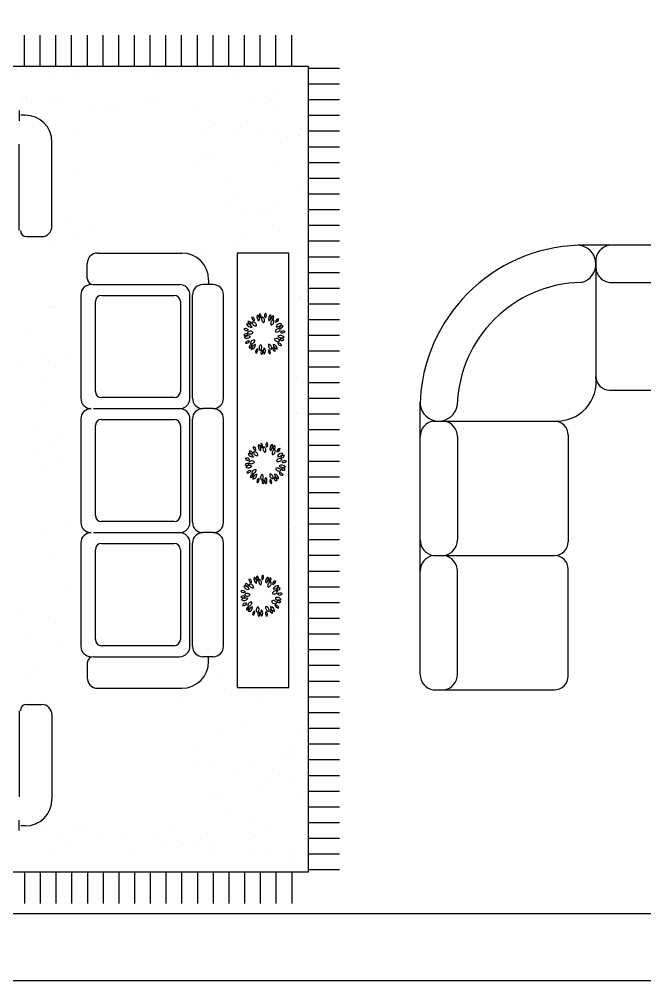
# Model space of a CAD drawing. Header units: inches. Extents: x 10.2 to 52.7, y 13.8 to 38.6.
# Drawn here: x 38.93 to 41.955, y 13.807 to 18.456 of the extents above; entities that cross this region are included whole.
import ezdxf

# ---------------------------------------------------------------- set-up
doc = ezdxf.new("R2010")
doc.units = ezdxf.units.IN
doc.header["$MEASUREMENT"] = 0
for name, color, linetype in [('02', 2, 'Continuous'), ('4', 4, 'Continuous'), ('kadrbm', 4, 'Continuous')]:
    doc.layers.add(name, color=color, linetype=linetype)

# ---------------------------------------------------------------- blocks, each defined once
blk = doc.blocks.new('kadrbm')
at = {"layer": 'kadrbm', "color": 4}
blk.add_lwpolyline([(0, 0), (0, 24.7972), (21, 24.7972), (21, 0), (0, 0)], close=True, dxfattribs=at)
blk.add_lwpolyline([(20.6631, 0.3257), (20.6631, 24.4603), (0.3369, 24.4603), (0.3369, 0.3257), (20.6631, 0.3257)], dxfattribs=at)

msp = doc.modelspace()

# ---------------------------------------------------------------- linework, layer by layer
at = {"layer": '02'}
for p, q in [((38.9302, 18.0142), (38.9302, 17.9642)), ((38.9586, 17.9925), (38.9386, 17.9925)), ((39.0886, 17.4553), (39.0886, 17.8625)), ((38.9302, 17.4353), (38.9302, 17.8521)), ((38.9663, 17.4053), (39.0386, 17.4053)), ((43.7548, 17.3631), (41.633, 17.3631)), ((39.309, 17.3256), (39.7162, 17.3256)), ((41.7189, 17.2996), (41.7189, 16.7294)), ((39.259, 17.2033), (39.259, 17.2756)), ((39.289, 17.1733), (39.7058, 17.1733)), ((39.8679, 17.1733), (39.8179, 17.1733)), ((39.8462, 17.1956), (39.8462, 17.1756)), ((41.794, 17.1831), (42.2939, 17.1831)), ((39.2282, 17.1233), (39.2282, 16.6235)), ((39.3287, 17.1208), (39.6798, 17.1208)), ((39.7558, 16.6235), (39.7558, 17.1233)), ((39.7679, 16.6233), (39.7679, 17.1233)), ((39.9179, 16.6233), (39.9179, 17.1233)), ((39.2987, 16.6565), (39.2987, 17.0908)), ((39.7098, 17.0908), (39.7098, 16.6565)), ((41.7853, 16.6631), (42.3026, 16.6631)), ((39.6798, 16.6265), (39.3287, 16.6265)), ((40.8689, 15.2881), (40.8689, 16.6042)), ((39.289, 16.5735), (39.7058, 16.5735)), ((39.8679, 16.5735), (39.8179, 16.5735)), ((39.2282, 16.5235), (39.2282, 16.0238)), ((39.3287, 16.5211), (39.6798, 16.5211)), ((39.7558, 16.0238), (39.7558, 16.5235)), ((39.7679, 16.0235), (39.7679, 16.5235)), ((39.9179, 16.0235), (39.9179, 16.5235)), ((40.9324, 16.5131), (41.5181, 16.5131)), ((39.2987, 16.0568), (39.2987, 16.4911)), ((39.7098, 16.4911), (39.7098, 16.0568)), ((41.0489, 16.4381), (41.0489, 15.9381)), ((41.5845, 16.4467), (41.5845, 15.9295)), ((39.6798, 16.0268), (39.3287, 16.0268)), ((39.289, 15.9735), (39.7058, 15.9735)), ((39.8679, 15.9735), (39.8179, 15.9735)), ((39.2282, 15.9235), (39.2282, 15.4238)), ((39.3287, 15.9211), (39.6798, 15.9211)), ((39.7558, 15.4238), (39.7558, 15.9235)), ((39.7679, 15.4235), (39.7679, 15.9235)), ((39.9179, 15.4235), (39.9179, 15.9235)), ((39.2987, 15.4568), (39.2987, 15.8911)), ((39.7098, 15.8911), (39.7098, 15.4568)), ((40.9324, 15.8631), (41.5181, 15.8631)), ((41.0489, 15.2881), (41.0489, 15.7881)), ((41.5845, 15.2795), (41.5845, 15.7967)), ((39.6798, 15.4268), (39.3287, 15.4268)), ((39.259, 15.3436), (39.259, 15.2713)), ((39.289, 15.3738), (39.7058, 15.3738)), ((39.8679, 15.3736), (39.8179, 15.3736)), ((39.8462, 15.3513), (39.8462, 15.3713)), ((39.309, 15.2213), (39.7162, 15.2213)), ((40.9324, 15.2131), (41.5181, 15.2131)), ((38.9302, 15.1126), (38.9302, 14.6958)), ((38.9663, 15.1426), (39.0386, 15.1426)), ((39.0886, 15.0926), (39.0886, 14.6854)), ((38.9302, 14.5337), (38.9302, 14.5837)), ((38.9586, 14.5554), (38.9386, 14.5554))]:
    msp.add_line(p, q, dxfattribs=at)
msp.add_lwpolyline([(39.9845, 17.3257), (39.9845, 15.2242), (40.2345, 15.2242), (40.2345, 17.3257)], close=True, dxfattribs=at)
for centre, radius, start, end in [((38.9586, 17.8625), 0.13, 0, 90), ((39.0386, 17.4553), 0.05, 270, 0), ((38.9663, 17.4353), 0.03, 180, 270), ((41.6602, 16.5716), 0.792, 91.8327, 178.4719), ((41.6279, 17.2724), 0.091, 282.7558, 85.5919), ((41.794, 17.287), 0.0761, 90, 170.4442), ((39.309, 17.2756), 0.05, 90, 180), ((39.7162, 17.1956), 0.13, 0, 90), ((41.7934, 17.2578), 0.0747, 176.0946, 270.3918), ((39.2782, 17.1233), 0.05, 90, 180), ((39.289, 17.2033), 0.03, 180, 270), ((39.7058, 17.1233), 0.05, 0, 90), ((39.8179, 17.1233), 0.05, 90, 180), ((39.8679, 17.1233), 0.05, 0, 90), ((41.6604, 16.5716), 0.6121, 91.1582, 178.4387), ((39.3287, 17.0908), 0.03, 90, 180), ((39.6798, 17.0908), 0.03, 0, 90), ((41.529, 16.7044), 0.1916, 266.7676, 7.5058), ((41.7853, 16.7294), 0.0663, 180, 270.029), ((39.3287, 16.6565), 0.03, 180, 270), ((39.6798, 16.6565), 0.03, 270, 0), ((39.2782, 16.6235), 0.05, 180, 270), ((39.7058, 16.6235), 0.05, 270, 0), ((39.8179, 16.6233), 0.05, 180, 270), ((39.8679, 16.6233), 0.05, 270, 0), ((39.2782, 16.5235), 0.05, 90, 180), ((39.7058, 16.5235), 0.05, 0, 90), ((39.8179, 16.5235), 0.05, 90, 180), ((39.8679, 16.5235), 0.05, 0, 90), ((40.9589, 16.6041), 0.091, 187.184, 350.02), ((39.3287, 16.4911), 0.03, 90, 180), ((39.6798, 16.4911), 0.03, 0, 90), ((40.945, 16.4381), 0.0761, 99.5558, 180), ((40.9728, 16.4381), 0.0761, 0, 80.4442), ((41.5181, 16.4467), 0.0663, 359.971, 90), ((39.3287, 16.0568), 0.03, 180, 270), ((39.6798, 16.0568), 0.03, 270, 0), ((39.2782, 16.0238), 0.05, 180, 270), ((39.7058, 16.0238), 0.05, 270, 0), ((39.8179, 16.0235), 0.05, 180, 270), ((39.8679, 16.0235), 0.05, 270, 0), ((39.2782, 15.9235), 0.05, 90, 180), ((39.7058, 15.9235), 0.05, 0, 90), ((39.8179, 15.9235), 0.05, 90, 180), ((39.8679, 15.9235), 0.05, 0, 90), ((39.3287, 15.8911), 0.03, 90, 180), ((39.6798, 15.8911), 0.03, 0, 90), ((40.945, 15.9381), 0.0761, 180, 260.4442), ((40.9728, 15.9381), 0.0761, 279.5558, 0), ((41.5181, 15.9294), 0.0663, 270, 0.029), ((40.945, 15.7881), 0.0761, 99.5558, 180), ((40.9728, 15.7881), 0.0761, 0, 80.4442), ((41.5181, 15.7967), 0.0663, 359.971, 90), ((39.3287, 15.4568), 0.03, 180, 270), ((39.6798, 15.4568), 0.03, 270, 0), ((39.2782, 15.4238), 0.05, 180, 270), ((39.7058, 15.4238), 0.05, 270, 0), ((39.8179, 15.4235), 0.05, 180, 270), ((39.8679, 15.4235), 0.05, 270, 0), ((39.289, 15.3436), 0.03, 90, 180), ((39.7162, 15.3513), 0.13, 270, 0), ((39.309, 15.2713), 0.05, 180, 270), ((40.945, 15.2881), 0.0761, 180, 260.4442), ((40.9728, 15.2881), 0.0761, 279.5558, 0), ((41.5181, 15.2794), 0.0663, 270, 0.029), ((38.9663, 15.1126), 0.03, 90, 180), ((39.0386, 15.0926), 0.05, 0, 90), ((38.9586, 14.6854), 0.13, 270, 0)]:
    msp.add_arc(centre, radius, start, end, dxfattribs=at)
for centre, major_axis, start_param, end_param in [((40.1007, 17.017), (0.0155, 0.0155), 1.932236, 3.475063), ((40.0665, 17.0046), (0.0182, 0.0182), 5.21255, 6.477935), ((40.1045, 17.0238), (0.00976, 0.00976), 1.80574, 3.410948), ((40.0887, 17.0197), (0.00845, 0.00845), 4.770185, 6.729689), ((40.1342, 17.0233), (0.0127, 0.0127), 1.600494, 2.962532), ((40.1101, 17.0251), (0.0108, 0.0108), 4.587841, 6.25837), ((40.157, 17.0066), (0.0155, 0.0155), 1.234105, 2.776931), ((40.1228, 17.0192), (0.0182, 0.0182), 4.514418, 5.779803), ((40.1643, 17.0094), (0.00976, 0.00976), 1.107609, 2.712817), ((40.1496, 17.0165), (0.00845, 0.00845), 4.072053, 6.031558), ((40.0327, 16.9571), (0.0182, 0.0182), 5.910681, 7.176067), ((40.051, 16.9887), (0.0155, 0.0155), 2.630368, 4.173195), ((40.04, 16.9831), (0.00845, 0.00845), 5.468316, 7.427821), ((40.0495, 16.9963), (0.00976, 0.00976), 2.503872, 4.10908), ((40.0725, 17.0151), (0.0127, 0.0127), 2.298625, 3.660663), ((40.0529, 17.001), (0.0108, 0.0108), 5.285973, 6.956502), ((40.0605, 16.9747), (0.012, 0.012), 5.467223, 7.375469), ((40.0741, 16.9926), (0.0133, 0.0133), 2.452249, 4.107257), ((40.121, 17.0051), (0.0133, 0.0133), 1.754118, 3.409125), ((40.0991, 17.0001), (0.012, 0.012), 4.769091, 6.677337), ((40.1649, 16.9845), (0.0133, 0.0133), 1.055986, 2.710993), ((40.1449, 16.9948), (0.012, 0.012), 4.070959, 5.979205), ((40.1868, 16.99), (0.0127, 0.0127), 0.902362, 2.2644), ((40.1694, 17.0069), (0.0108, 0.0108), 3.889709, 5.560238), ((40.1935, 16.9625), (0.0155, 0.0155), 0.535973, 2.0788), ((40.1754, 16.9941), (0.0182, 0.0182), 3.816286, 5.081672), ((40.2009, 16.96), (0.00976, 0.00976), 0.409477, 2.014685), ((40.1941, 16.9748), (0.00845, 0.00845), 3.373921, 5.333426), ((40.0262, 16.9237), (0.00845, 0.00845), 6.166448, 8.125953), ((40.025, 16.9399), (0.00976, 0.00976), 3.202004, 4.807212), ((40.0246, 16.9456), (0.0108, 0.0108), 5.984104, 7.654633), ((40.0305, 16.9691), (0.0127, 0.0127), 2.996757, 4.358795), ((40.0373, 16.8991), (0.0182, 0.0182), 0.325628, 1.591013), ((40.0474, 16.9304), (0.012, 0.012), 6.165355, 8.0736), ((40.0462, 16.9529), (0.0133, 0.0133), 3.150381, 4.805388), ((40.1854, 16.9406), (0.0133, 0.0133), 0.357854, 2.012862), ((40.1766, 16.9613), (0.012, 0.012), 3.372828, 5.281073), ((40.1931, 16.9053), (0.0155, 0.0155), 6.121027, 7.663853), ((40.2056, 16.9307), (0.0127, 0.0127), 0.20423, 1.566268), ((40.2032, 16.9548), (0.0108, 0.0108), 3.191577, 4.862107), ((40.031, 16.935), (0.0155, 0.0155), 3.3285, 4.871326), ((40.0385, 16.8851), (0.0108, 0.0108), 0.399051, 2.06958), ((40.028, 16.9069), (0.0127, 0.0127), 3.694889, 5.056927), ((40.0539, 16.8693), (0.00845, 0.00845), 0.581394, 2.540899), ((40.0425, 16.8809), (0.00976, 0.00976), 3.900135, 5.505344), ((40.0657, 16.8881), (0.012, 0.012), 0.580301, 2.488547), ((40.0504, 16.9046), (0.0133, 0.0133), 3.848513, 5.50352), ((40.0502, 16.8811), (0.0155, 0.0155), 4.026632, 5.569458), ((40.0781, 16.8576), (0.0182, 0.0182), 1.023759, 2.289145), ((40.1069, 16.8674), (0.012, 0.012), 1.278433, 3.186678), ((40.0847, 16.8702), (0.0133, 0.0133), 4.546645, 6.201652), ((40.1518, 16.8781), (0.012, 0.012), 1.976564, 3.88481), ((40.133, 16.8659), (0.0133, 0.0133), 5.244776, 6.899783), ((40.184, 16.8851), (0.0182, 0.0182), 2.420023, 3.685408), ((40.156, 16.8617), (0.0155, 0.0155), 5.422895, 6.965721), ((40.1727, 16.8937), (0.0133, 0.0133), 5.942908, 7.597915), ((40.1793, 16.9152), (0.012, 0.012), 2.674696, 4.582942), ((40.1819, 16.8731), (0.0127, 0.0127), 5.789284, 7.151322), ((40.1956, 16.8931), (0.0108, 0.0108), 2.493446, 4.163975), ((40.1995, 16.9412), (0.0182, 0.0182), 3.118154, 4.38354), ((40.1972, 16.8987), (0.00976, 0.00976), 5.994531, 7.599739), ((40.2015, 16.9143), (0.00845, 0.00845), 2.67579, 4.635294), ((40.088, 16.8476), (0.0108, 0.0108), 1.097182, 2.767711), ((40.066, 16.8576), (0.0127, 0.0127), 4.393021, 5.755059), ((40.1099, 16.8455), (0.00845, 0.00845), 1.279526, 3.239031), ((40.0938, 16.847), (0.00976, 0.00976), 4.598267, 6.203475), ((40.136, 16.8521), (0.0182, 0.0182), 1.721891, 2.987277), ((40.0996, 16.8521), (0.0155, 0.0155), 4.724763, 6.26759), ((40.1501, 16.8508), (0.0108, 0.0108), 1.795314, 3.465843), ((40.1268, 16.8443), (0.0127, 0.0127), 5.091152, 6.45319), ((40.1683, 16.8632), (0.00845, 0.00845), 1.977658, 3.937163), ((40.1549, 16.854), (0.00976, 0.00976), 5.296399, 6.901607), ((40.0468, 16.3561), (0.00845, 0.00845), 5.468316, 7.427821), ((40.0563, 16.3693), (0.00976, 0.00976), 2.503872, 4.10908), ((40.0793, 16.3881), (0.0127, 0.0127), 2.298625, 3.660663), ((40.0597, 16.374), (0.0108, 0.0108), 5.285973, 6.956502), ((40.1075, 16.39), (0.0155, 0.0155), 1.932236, 3.475063), ((40.0733, 16.3776), (0.0182, 0.0182), 5.21255, 6.477935), ((40.1113, 16.3968), (0.00976, 0.00976), 1.80574, 3.410948), ((40.0955, 16.3927), (0.00845, 0.00845), 4.770185, 6.729689), ((40.1278, 16.3781), (0.0133, 0.0133), 1.754118, 3.409125), ((40.1059, 16.3731), (0.012, 0.012), 4.769091, 6.677337), ((40.141, 16.3964), (0.0127, 0.0127), 1.600494, 2.962532), ((40.1169, 16.3982), (0.0108, 0.0108), 4.587841, 6.25837), ((40.1639, 16.3797), (0.0155, 0.0155), 1.234105, 2.776931), ((40.1296, 16.3922), (0.0182, 0.0182), 4.514418, 5.779803), ((40.1717, 16.3576), (0.0133, 0.0133), 1.055986, 2.710993), ((40.1517, 16.3678), (0.012, 0.012), 4.070959, 5.979205), ((40.1711, 16.3825), (0.00976, 0.00976), 1.107609, 2.712817), ((40.1564, 16.3895), (0.00845, 0.00845), 4.072053, 6.031558), ((40.1936, 16.3631), (0.0127, 0.0127), 0.902362, 2.2644), ((40.1763, 16.3799), (0.0108, 0.0108), 3.889709, 5.560238), ((40.0314, 16.3187), (0.0108, 0.0108), 5.984104, 7.654633), ((40.0374, 16.3421), (0.0127, 0.0127), 2.996757, 4.358795), ((40.0395, 16.3302), (0.0182, 0.0182), 5.910681, 7.176067), ((40.0578, 16.3617), (0.0155, 0.0155), 2.630368, 4.173195), ((40.0542, 16.3035), (0.012, 0.012), 6.165355, 8.0736), ((40.0674, 16.3477), (0.012, 0.012), 5.467223, 7.375469), ((40.0809, 16.3656), (0.0133, 0.0133), 2.452249, 4.107257), ((40.1922, 16.3136), (0.0133, 0.0133), 0.357854, 2.012862), ((40.1834, 16.3343), (0.012, 0.012), 3.372828, 5.281073), ((40.2003, 16.3356), (0.0155, 0.0155), 0.535973, 2.0788), ((40.1822, 16.3672), (0.0182, 0.0182), 3.816286, 5.081672), ((40.2077, 16.3331), (0.00976, 0.00976), 0.409477, 2.014685), ((40.201, 16.3479), (0.00845, 0.00845), 3.373921, 5.333426), ((40.2124, 16.3037), (0.0127, 0.0127), 0.20423, 1.566268), ((40.0331, 16.2967), (0.00845, 0.00845), 6.166448, 8.125953), ((40.0318, 16.3129), (0.00976, 0.00976), 3.202004, 4.807212), ((40.0441, 16.2722), (0.0182, 0.0182), 0.325628, 1.591013), ((40.0378, 16.3081), (0.0155, 0.0155), 3.3285, 4.871326), ((40.0453, 16.2581), (0.0108, 0.0108), 0.399051, 2.06958), ((40.053, 16.3259), (0.0133, 0.0133), 3.150381, 4.805388), ((40.0725, 16.2611), (0.012, 0.012), 0.580301, 2.488547), ((40.0572, 16.2776), (0.0133, 0.0133), 3.848513, 5.50352), ((40.1796, 16.2668), (0.0133, 0.0133), 5.942908, 7.597915), ((40.1862, 16.2882), (0.012, 0.012), 2.674696, 4.582942), ((40.2, 16.2783), (0.0155, 0.0155), 6.121027, 7.663853), ((40.2063, 16.3142), (0.0182, 0.0182), 3.118154, 4.38354), ((40.204, 16.2717), (0.00976, 0.00976), 5.994531, 7.599739), ((40.2083, 16.2874), (0.00845, 0.00845), 2.67579, 4.635294), ((40.21, 16.3278), (0.0108, 0.0108), 3.191577, 4.862107), ((40.0348, 16.2799), (0.0127, 0.0127), 3.694889, 5.056927), ((40.0607, 16.2424), (0.00845, 0.00845), 0.581394, 2.540899), ((40.0493, 16.254), (0.00976, 0.00976), 3.900135, 5.505344), ((40.057, 16.2541), (0.0155, 0.0155), 4.026632, 5.569458), ((40.0849, 16.2307), (0.0182, 0.0182), 1.023759, 2.289145), ((40.0948, 16.2207), (0.0108, 0.0108), 1.097182, 2.767711), ((40.0728, 16.2306), (0.0127, 0.0127), 4.393021, 5.755059), ((40.1138, 16.2405), (0.012, 0.012), 1.278433, 3.186678), ((40.0915, 16.2433), (0.0133, 0.0133), 4.546645, 6.201652), ((40.1168, 16.2185), (0.00845, 0.00845), 1.279526, 3.239031), ((40.1006, 16.2201), (0.00976, 0.00976), 4.598267, 6.203475), ((40.1429, 16.2251), (0.0182, 0.0182), 1.721891, 2.987277), ((40.1064, 16.2252), (0.0155, 0.0155), 4.724763, 6.26759), ((40.1587, 16.2512), (0.012, 0.012), 1.976564, 3.88481), ((40.1569, 16.2239), (0.0108, 0.0108), 1.795314, 3.465843), ((40.1398, 16.239), (0.0133, 0.0133), 5.244776, 6.899783), ((40.1336, 16.2173), (0.0127, 0.0127), 5.091152, 6.45319), ((40.1751, 16.2363), (0.00845, 0.00845), 1.977658, 3.937163), ((40.1617, 16.2271), (0.00976, 0.00976), 5.296399, 6.901607), ((40.1908, 16.2581), (0.0182, 0.0182), 2.420023, 3.685408), ((40.1629, 16.2347), (0.0155, 0.0155), 5.422895, 6.965721), ((40.1887, 16.2462), (0.0127, 0.0127), 5.789284, 7.151322), ((40.2024, 16.2662), (0.0108, 0.0108), 2.493446, 4.163975), ((40.0908, 15.7562), (0.00976, 0.00976), 1.80574, 3.410948), ((40.0751, 15.7522), (0.00845, 0.00845), 4.770185, 6.729689), ((40.1206, 15.7558), (0.0127, 0.0127), 1.600494, 2.962532), ((40.0964, 15.7576), (0.0108, 0.0108), 4.587841, 6.25837), ((40.019, 15.6896), (0.0182, 0.0182), 5.910681, 7.176067), ((40.0264, 15.7155), (0.00845, 0.00845), 5.468316, 7.427821), ((40.0358, 15.7287), (0.00976, 0.00976), 2.503872, 4.10908), ((40.0589, 15.7475), (0.0127, 0.0127), 2.298625, 3.660663), ((40.0392, 15.7334), (0.0108, 0.0108), 5.285973, 6.956502), ((40.0469, 15.7071), (0.012, 0.012), 5.467223, 7.375469), ((40.0604, 15.7251), (0.0133, 0.0133), 2.452249, 4.107257), ((40.0871, 15.7494), (0.0155, 0.0155), 1.932236, 3.475063), ((40.0528, 15.737), (0.0182, 0.0182), 5.21255, 6.477935), ((40.1073, 15.7376), (0.0133, 0.0133), 1.754118, 3.409125), ((40.0854, 15.7325), (0.012, 0.012), 4.769091, 6.677337), ((40.1434, 15.7391), (0.0155, 0.0155), 1.234105, 2.776931), ((40.1092, 15.7516), (0.0182, 0.0182), 4.514418, 5.779803), ((40.1513, 15.717), (0.0133, 0.0133), 1.055986, 2.710993), ((40.1313, 15.7272), (0.012, 0.012), 4.070959, 5.979205), ((40.1506, 15.7419), (0.00976, 0.00976), 1.107609, 2.712817), ((40.136, 15.7489), (0.00845, 0.00845), 4.072053, 6.031558), ((40.1731, 15.7225), (0.0127, 0.0127), 0.902362, 2.2644), ((40.1558, 15.7394), (0.0108, 0.0108), 3.889709, 5.560238), ((40.1799, 15.695), (0.0155, 0.0155), 0.535973, 2.0788), ((40.1617, 15.7266), (0.0182, 0.0182), 3.816286, 5.081672), ((40.0109, 15.6781), (0.0108, 0.0108), 5.984104, 7.654633), ((40.0169, 15.7015), (0.0127, 0.0127), 2.996757, 4.358795), ((40.0373, 15.7211), (0.0155, 0.0155), 2.630368, 4.173195), ((40.0337, 15.6629), (0.012, 0.012), 6.165355, 8.0736), ((40.0326, 15.6853), (0.0133, 0.0133), 3.150381, 4.805388), ((40.1717, 15.673), (0.0133, 0.0133), 0.357854, 2.012862), ((40.163, 15.6937), (0.012, 0.012), 3.372828, 5.281073), ((40.1872, 15.6925), (0.00976, 0.00976), 0.409477, 2.014685), ((40.1805, 15.7073), (0.00845, 0.00845), 3.373921, 5.333426), ((40.192, 15.6631), (0.0127, 0.0127), 0.20423, 1.566268), ((40.1896, 15.6872), (0.0108, 0.0108), 3.191577, 4.862107), ((40.0126, 15.6561), (0.00845, 0.00845), 6.166448, 8.125953), ((40.0113, 15.6723), (0.00976, 0.00976), 3.202004, 4.807212), ((40.0236, 15.6316), (0.0182, 0.0182), 0.325628, 1.591013), ((40.0174, 15.6675), (0.0155, 0.0155), 3.3285, 4.871326), ((40.0248, 15.6176), (0.0108, 0.0108), 0.399051, 2.06958), ((40.0143, 15.6393), (0.0127, 0.0127), 3.694889, 5.056927), ((40.052, 15.6206), (0.012, 0.012), 0.580301, 2.488547), ((40.0367, 15.637), (0.0133, 0.0133), 3.848513, 5.50352), ((40.1591, 15.6262), (0.0133, 0.0133), 5.942908, 7.597915), ((40.1657, 15.6476), (0.012, 0.012), 2.674696, 4.582942), ((40.1683, 15.6056), (0.0127, 0.0127), 5.789284, 7.151322), ((40.1819, 15.6256), (0.0108, 0.0108), 2.493446, 4.163975), ((40.1795, 15.6378), (0.0155, 0.0155), 6.121027, 7.663853), ((40.1859, 15.6736), (0.0182, 0.0182), 3.118154, 4.38354), ((40.1835, 15.6311), (0.00976, 0.00976), 5.994531, 7.599739), ((40.1879, 15.6468), (0.00845, 0.00845), 2.67579, 4.635294), ((40.0402, 15.6018), (0.00845, 0.00845), 0.581394, 2.540899), ((40.0288, 15.6134), (0.00976, 0.00976), 3.900135, 5.505344), ((40.0366, 15.6136), (0.0155, 0.0155), 4.026632, 5.569458), ((40.0645, 15.5901), (0.0182, 0.0182), 1.023759, 2.289145), ((40.0744, 15.5801), (0.0108, 0.0108), 1.097182, 2.767711), ((40.0523, 15.59), (0.0127, 0.0127), 4.393021, 5.755059), ((40.0933, 15.5999), (0.012, 0.012), 1.278433, 3.186678), ((40.071, 15.6027), (0.0133, 0.0133), 4.546645, 6.201652), ((40.0963, 15.5779), (0.00845, 0.00845), 1.279526, 3.239031), ((40.0801, 15.5795), (0.00976, 0.00976), 4.598267, 6.203475), ((40.1224, 15.5845), (0.0182, 0.0182), 1.721891, 2.987277), ((40.086, 15.5846), (0.0155, 0.0155), 4.724763, 6.26759), ((40.1382, 15.6106), (0.012, 0.012), 1.976564, 3.88481), ((40.1364, 15.5833), (0.0108, 0.0108), 1.795314, 3.465843), ((40.1193, 15.5984), (0.0133, 0.0133), 5.244776, 6.899783), ((40.1131, 15.5767), (0.0127, 0.0127), 5.091152, 6.45319), ((40.1546, 15.5957), (0.00845, 0.00845), 1.977658, 3.937163), ((40.1412, 15.5865), (0.00976, 0.00976), 5.296399, 6.901607), ((40.1704, 15.6175), (0.0182, 0.0182), 2.420023, 3.685408), ((40.1424, 15.5942), (0.0155, 0.0155), 5.422895, 6.965721)]:
    msp.add_ellipse(centre, major_axis=major_axis, ratio=1, start_param=start_param, end_param=end_param, dxfattribs=at)
at = {"layer": '4'}
for p, q in [((38.9557, 18.229), (38.9557, 18.379)), ((39.0317, 18.229), (39.0317, 18.379)), ((39.1077, 18.229), (39.1077, 18.379)), ((39.1837, 18.229), (39.1837, 18.379)), ((39.2597, 18.229), (39.2597, 18.379)), ((39.3357, 18.229), (39.3357, 18.379)), ((39.4117, 18.229), (39.4117, 18.379)), ((39.4877, 18.229), (39.4877, 18.379)), ((39.5637, 18.229), (39.5637, 18.379)), ((39.6397, 18.229), (39.6397, 18.379)), ((39.7157, 18.229), (39.7157, 18.379)), ((39.7917, 18.229), (39.7917, 18.379)), ((39.8677, 18.229), (39.8677, 18.379)), ((39.9437, 18.229), (39.9437, 18.379)), ((40.0197, 18.229), (40.0197, 18.379)), ((40.0957, 18.229), (40.0957, 18.379)), ((40.1717, 18.229), (40.1717, 18.379)), ((40.2477, 18.229), (40.2477, 18.379)), ((39.7253, 18.2274), (39.7253, 18.2274)), ((40.2305, 18.2284), (40.2305, 18.2284)), ((39.0489, 18.2215), (39.0489, 18.2215)), ((39.0974, 18.1969), (39.0974, 18.1969)), ((39.2025, 18.1939), (39.2025, 18.1939)), ((39.5863, 18.1957), (39.5863, 18.1957)), ((39.6976, 18.2021), (39.6976, 18.2021)), ((39.9914, 18.1811), (39.9914, 18.1811)), ((40.2582, 18.2031), (40.2582, 18.2031)), ((40.3067, 18.2154), (40.3067, 18.2154)), ((40.3282, 18.22), (40.4782, 18.22)), ((40.3282, 18.144), (40.4782, 18.144)), ((40.1762, 18.0958), (40.1762, 18.0958)), ((38.9393, 18.052), (38.9393, 18.052)), ((38.949, 18.0674), (38.949, 18.0674)), ((38.9669, 18.0774), (38.9669, 18.0774)), ((38.9908, 18.0601), (38.9908, 18.0601)), ((39.0709, 18.0513), (39.0709, 18.0513)), ((39.1184, 18.0751), (39.1184, 18.0751)), ((39.3959, 18.0455), (39.3959, 18.0455)), ((39.5483, 18.0653), (39.5483, 18.0653)), ((39.5855, 18.0743), (39.5855, 18.0743)), ((39.7886, 18.0405), (39.7886, 18.0405)), ((40.0526, 18.0734), (40.0526, 18.0734)), ((40.1485, 18.0705), (40.1485, 18.0705)), ((40.1723, 18.0423), (40.1723, 18.0423)), ((40.3282, 18.068), (40.4782, 18.068)), ((39.2747, 18.0245), (39.2747, 18.0245)), ((39.3528, 18.0142), (39.3528, 18.0142)), ((40.3282, 17.992), (40.4782, 17.992)), ((39.1931, 17.9048), (39.1931, 17.9048)), ((39.8249, 17.9283), (39.8249, 17.9283)), ((39.8785, 17.945), (39.8785, 17.945)), ((39.9992, 17.9336), (39.9992, 17.9336)), ((40.0822, 17.9182), (40.0822, 17.9182)), ((40.1603, 17.9079), (40.1603, 17.9079)), ((40.292, 17.9275), (40.292, 17.9275)), ((40.3282, 17.916), (40.4782, 17.916)), ((39.9819, 17.8921), (39.9819, 17.8921)), ((40.2288, 17.8872), (40.2288, 17.8872)), ((40.2822, 17.8918), (40.2822, 17.8918)), ((39.8687, 17.8141), (39.8687, 17.8141)), ((40.3282, 17.84), (40.4782, 17.84)), ((39.8411, 17.7887), (39.8411, 17.7887)), ((40.3282, 17.764), (40.4782, 17.764)), ((39.7791, 17.7514), (39.7791, 17.7514)), ((40.1628, 17.7533), (40.1628, 17.7533)), ((39.2074, 17.7105), (39.2074, 17.7105)), ((39.9315, 17.6978), (39.9315, 17.6978)), ((40.3197, 17.6824), (40.3197, 17.6824)), ((40.3282, 17.688), (40.4782, 17.688)), ((40.292, 17.6571), (40.292, 17.6571)), ((39.9725, 17.6031), (39.9725, 17.6031)), ((40.3282, 17.612), (40.4782, 17.612)), ((39.9439, 17.548), (39.9439, 17.548)), ((40.022, 17.5377), (40.022, 17.5377)), ((40.1709, 17.5519), (40.1709, 17.5519)), ((40.3282, 17.536), (40.4782, 17.536)), ((40.1076, 17.5116), (40.1076, 17.5116)), ((40.1439, 17.5217), (40.1439, 17.5217)), ((39.1672, 17.4742), (39.1672, 17.4742)), ((39.2842, 17.459), (39.2842, 17.459)), ((40.1534, 17.4643), (40.1534, 17.4643)), ((40.3282, 17.46), (40.4782, 17.46)), ((39.221, 17.4187), (39.221, 17.4187)), ((40.0122, 17.4007), (40.0122, 17.4007)), ((39.0825, 17.3503), (39.0825, 17.3503)), ((39.9846, 17.3754), (39.9846, 17.3754)), ((40.3282, 17.384), (40.4782, 17.384)), ((39.8103, 17.3222), (39.8103, 17.3222)), ((40.2775, 17.3213), (40.2775, 17.3213)), ((40.3282, 17.308), (40.4782, 17.308)), ((40.3282, 17.232), (40.4782, 17.232)), ((40.2875, 17.1144), (40.2875, 17.1144)), ((40.3282, 17.156), (40.4782, 17.156)), ((39.0917, 17.0652), (39.0917, 17.0652)), ((40.2862, 17.1069), (40.2862, 17.1069)), ((40.3282, 17.08), (40.4782, 17.08)), ((39.073, 17.0613), (39.073, 17.0613)), ((40.3282, 17.004), (40.4782, 17.004)), ((38.9565, 16.9582), (38.9565, 16.9582)), ((40.3282, 16.928), (40.4782, 16.928)), ((40.3282, 16.852), (40.4782, 16.852)), ((38.9426, 16.7914), (38.9426, 16.7914)), ((39.0515, 16.8289), (39.0515, 16.8289)), ((39.1686, 16.8137), (39.1686, 16.8137)), ((39.1053, 16.7734), (39.1053, 16.7734)), ((40.3282, 16.776), (40.4782, 16.776)), ((39.0628, 16.6991), (39.0628, 16.6991)), ((40.2711, 16.7282), (40.2711, 16.7282)), ((40.3282, 16.7), (40.4782, 16.7)), ((40.3282, 16.624), (40.4782, 16.624)), ((39.0532, 16.5835), (39.0532, 16.5835)), ((40.2992, 16.5739), (40.2992, 16.5739)), ((40.2715, 16.5486), (40.2715, 16.5486)), ((40.3282, 16.548), (40.4782, 16.548)), ((39.0226, 16.4629), (39.0226, 16.4629)), ((40.3282, 16.472), (40.4782, 16.472)), ((39.1397, 16.4476), (39.1397, 16.4476)), ((40.2746, 16.4242), (40.2746, 16.4242)), ((40.3273, 16.442), (40.3273, 16.442)), ((39.0764, 16.4073), (39.0764, 16.4073)), ((40.3282, 16.396), (40.4782, 16.396)), ((39.013, 16.3473), (39.013, 16.3473)), ((39.13, 16.3321), (39.13, 16.3321)), ((40.3282, 16.32), (40.4782, 16.32)), ((39.0668, 16.2918), (39.0668, 16.2918)), ((40.3282, 16.244), (40.4782, 16.244)), ((40.3179, 16.1529), (40.3179, 16.1529)), ((40.3282, 16.168), (40.4782, 16.168)), ((40.3282, 16.092), (40.4782, 16.092)), ((39.1559, 16.01), (39.1559, 16.01)), ((40.2657, 15.9984), (40.2657, 15.9984)), ((40.3282, 16.016), (40.4782, 16.016)), ((39.0564, 15.98), (39.0564, 15.98)), ((40.2763, 15.9508), (40.2763, 15.9508)), ((40.3282, 15.94), (40.4782, 15.94)), ((39.0825, 15.8573), (39.0825, 15.8573)), ((40.3084, 15.8639), (40.3084, 15.8639)), ((40.3282, 15.864), (40.4782, 15.864)), ((40.26, 15.818), (40.26, 15.818)), ((40.3282, 15.788), (40.4782, 15.788)), ((39.15, 15.7128), (39.15, 15.7128)), ((40.3282, 15.712), (40.4782, 15.712)), ((40.3282, 15.636), (40.4782, 15.636)), ((38.9471, 15.5722), (38.9471, 15.5722)), ((39.073, 15.5683), (39.073, 15.5683)), ((40.26, 15.5645), (40.26, 15.5645)), ((40.299, 15.5749), (40.299, 15.5749)), ((40.3282, 15.56), (40.4782, 15.56)), ((40.3282, 15.484), (40.4782, 15.484)), ((38.9565, 15.4652), (38.9565, 15.4652)), ((40.251, 15.4401), (40.251, 15.4401)), ((40.2787, 15.4655), (40.2787, 15.4655)), ((39.1405, 15.4238), (39.1405, 15.4238)), ((40.3282, 15.408), (40.4782, 15.408)), ((39.024, 15.3207), (39.024, 15.3207)), ((40.3282, 15.332), (40.4782, 15.332)), ((38.9607, 15.2804), (38.9607, 15.2804)), ((39.8969, 15.2909), (39.8969, 15.2909)), ((40.2895, 15.2859), (40.2895, 15.2859)), ((40.315, 15.2562), (40.315, 15.2562)), ((40.3282, 15.256), (40.4782, 15.256)), ((39.9217, 15.2207), (39.9217, 15.2207)), ((39.9997, 15.2104), (39.9997, 15.2104)), ((40.1217, 15.1944), (40.1217, 15.1944)), ((40.3254, 15.1676), (40.3254, 15.1676)), ((40.3282, 15.18), (40.4782, 15.18)), ((39.6941, 15.1502), (39.6941, 15.1502)), ((40.0778, 15.1521), (40.0778, 15.1521)), ((40.0177, 15.0668), (40.0177, 15.0668)), ((40.3282, 15.104), (40.4782, 15.104)), ((40.3282, 15.028), (40.4782, 15.028)), ((39.8875, 15.0018), (39.8875, 15.0018)), ((40.2801, 14.9968), (40.2801, 14.9968)), ((40.3282, 14.952), (40.4782, 14.952)), ((39.79, 14.9217), (39.79, 14.9217)), ((40.1939, 14.8806), (40.1939, 14.8806)), ((40.2452, 14.89), (40.2452, 14.89)), ((40.2571, 14.9209), (40.2571, 14.9209)), ((39.7834, 14.8505), (39.7834, 14.8505)), ((39.8614, 14.8403), (39.8614, 14.8403)), ((40.0683, 14.863), (40.0683, 14.863)), ((40.3282, 14.876), (40.4782, 14.876)), ((39.9834, 14.8242), (39.9834, 14.8242)), ((40.1871, 14.7974), (40.1871, 14.7974)), ((40.2652, 14.7871), (40.2652, 14.7871)), ((40.3282, 14.8), (40.4782, 14.8)), ((40.0871, 14.7451), (40.0871, 14.7451)), ((40.1147, 14.7704), (40.1147, 14.7704)), ((39.878, 14.7128), (39.878, 14.7128)), ((40.2706, 14.7078), (40.2706, 14.7078)), ((40.3282, 14.724), (40.4782, 14.724)), ((39.8966, 14.6912), (39.8966, 14.6912)), ((40.3282, 14.648), (40.4782, 14.648)), ((39.9378, 14.6082), (39.9378, 14.6082)), ((39.0375, 14.5604), (39.0375, 14.5604)), ((40.0589, 14.574), (40.0589, 14.574)), ((40.3282, 14.572), (40.4782, 14.572)), ((39.1385, 14.5067), (39.1385, 14.5067)), ((39.2017, 14.547), (39.2017, 14.547)), ((39.2413, 14.5335), (39.2413, 14.5335)), ((39.3194, 14.5233), (39.3194, 14.5233)), ((39.4413, 14.5072), (39.4413, 14.5072)), ((39.6689, 14.5461), (39.6689, 14.5461)), ((40.136, 14.5453), (40.136, 14.5453)), ((39.6056, 14.5058), (39.6056, 14.5058)), ((39.6451, 14.4804), (39.6451, 14.4804)), ((39.7231, 14.4701), (39.7231, 14.4701)), ((39.7796, 14.4633), (39.7796, 14.4633)), ((39.8073, 14.4887), (39.8073, 14.4887)), ((40.0727, 14.505), (40.0727, 14.505)), ((40.3282, 14.496), (40.4782, 14.496)), ((39.0797, 14.4366), (39.0797, 14.4366)), ((39.1794, 14.4582), (39.1794, 14.4582)), ((39.4634, 14.4384), (39.4634, 14.4384)), ((39.8451, 14.454), (39.8451, 14.454)), ((39.8686, 14.4238), (39.8686, 14.4238)), ((40.0488, 14.4272), (40.0488, 14.4272)), ((40.1269, 14.4169), (40.1269, 14.4169)), ((40.2612, 14.4188), (40.2612, 14.4188)), ((40.3282, 14.42), (40.4782, 14.42)), ((40.2488, 14.4009), (40.2488, 14.4009)), ((38.9557, 14.3311), (38.9557, 14.1811)), ((39.0317, 14.3311), (39.0317, 14.1811)), ((39.0489, 14.3386), (39.0489, 14.3386)), ((39.1077, 14.3311), (39.1077, 14.1811)), ((39.1837, 14.3311), (39.1837, 14.1811)), ((39.2597, 14.3311), (39.2597, 14.1811)), ((39.3357, 14.3311), (39.3357, 14.1811)), ((39.4117, 14.3311), (39.4117, 14.1811)), ((39.4877, 14.3311), (39.4877, 14.1811)), ((39.5637, 14.3311), (39.5637, 14.1811)), ((39.6397, 14.3311), (39.6397, 14.1811)), ((39.7157, 14.3311), (39.7157, 14.1811)), ((39.7917, 14.3311), (39.7917, 14.1811)), ((39.8677, 14.3311), (39.8677, 14.1811)), ((39.9437, 14.3311), (39.9437, 14.1811)), ((40.0197, 14.3311), (40.0197, 14.1811)), ((40.0957, 14.3311), (40.0957, 14.1811)), ((40.1717, 14.3311), (40.1717, 14.1811)), ((40.2305, 14.3317), (40.2305, 14.3317)), ((40.2477, 14.3311), (40.2477, 14.1811)), ((40.2582, 14.357), (40.2582, 14.357)), ((40.3282, 14.344), (40.4782, 14.344))]:
    msp.add_line(p, q, dxfattribs=at)
msp.add_lwpolyline([(40.3282, 14.3311), (32.2459, 14.3311), (32.2459, 18.229), (40.3282, 18.229)], close=True, dxfattribs=at)

# ---------------------------------------------------------------- block references
at = {"layer": 'kadrbm'}
msp.add_blockref('kadrbm', (31.7322, 13.8067), dxfattribs=at)

doc.saveas('drawing.dxf')
